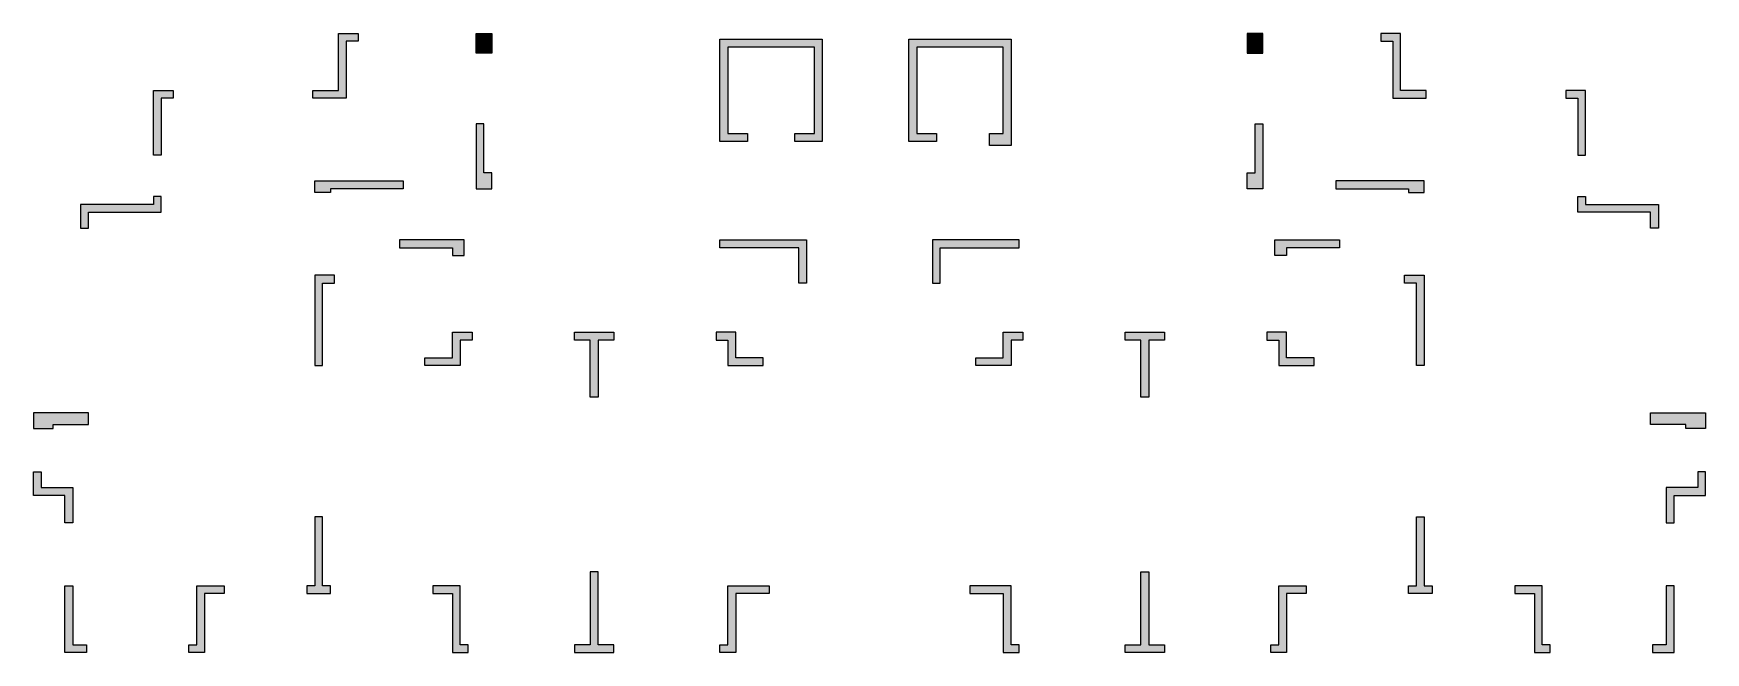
# Model space of a CAD drawing. Extents: x -150 to 42350, y 0 to 15750.
import ezdxf

# ---------------------------------------------------------------- set-up
doc = ezdxf.new("R2010")
doc.units = 0
doc.header["$LTSCALE"] = 1000
doc.layers.add('S-COLU-HATCH', color=30, linetype='CONTINUOUS')
doc.layers.add('S-WALL-LINE1', color=12, linetype='CONTINUOUS')

msp = doc.modelspace()

# ---------------------------------------------------------------- hatches: boundary and pattern name
at = {"layer": 'S-COLU-HATCH'}
h = msp.add_hatch(color=0, dxfattribs=at)
h.dxf.hatch_style = 1
h.paths.add_polyline_path([(7800, 14100), (6950, 14100), (6950, 14300), (7600, 14300), (7600, 15750), (8100, 15750), (8100, 15550), (7800, 15550)])
h = msp.add_hatch(color=0, dxfattribs=at)
h.dxf.hatch_style = 1
h.paths.add_polyline_path([(11500, 15750), (11500, 15250), (11100, 15250), (11100, 15750)])
h = msp.add_hatch(color=0, dxfattribs=at)
h.dxf.hatch_style = 1
h.paths.add_polyline_path([(30700, 15750), (30700, 15250), (31100, 15250), (31100, 15750)])
h = msp.add_hatch(color=0, dxfattribs=at)
h.dxf.hatch_style = 1
h.paths.add_polyline_path([(34400, 14100), (35250, 14100), (35250, 14300), (34600, 14300), (34600, 15750), (34100, 15750), (34100, 15550), (34400, 15550)])
h = msp.add_hatch(color=0, dxfattribs=at)
h.dxf.hatch_style = 1
h.paths.add_polyline_path([(19700, 15400), (17500, 15400), (17500, 13200), (18000, 13200), (18000, 13000), (17300, 13000), (17300, 15600), (19900, 15600), (19900, 13200), (19900, 13000), (19200, 13000), (19200, 13200), (19700, 13200)])
h = msp.add_hatch(color=0, dxfattribs=at)
h.dxf.hatch_style = 1
h.paths.add_polyline_path([(22100, 15600), (24700, 15600), (24700, 12900), (24150, 12900), (24150, 13200), (24500, 13200), (24500, 15400), (22300, 15400), (22300, 13200), (22800, 13200), (22800, 13000), (22100, 13000)])
h = msp.add_hatch(color=0, dxfattribs=at)
h.dxf.hatch_style = 1
h.paths.add_polyline_path([(2900, 12650), (2900, 14300), (3400, 14300), (3400, 14100), (3100, 14100), (3100, 12650)])
h = msp.add_hatch(color=0, dxfattribs=at)
h.dxf.hatch_style = 1
h.paths.add_polyline_path([(39300, 12650), (39300, 14300), (38800, 14300), (38800, 14100), (39100, 14100), (39100, 12650)])
h = msp.add_hatch(color=0, dxfattribs=at)
h.dxf.hatch_style = 1
h.paths.add_polyline_path([(11300, 13450), (11100, 13450), (11100, 11800), (11500, 11800), (11500, 12200), (11300, 12200)])
h = msp.add_hatch(color=0, dxfattribs=at)
h.dxf.hatch_style = 1
h.paths.add_polyline_path([(30900, 13450), (31100, 13450), (31100, 11800), (30700, 11800), (30700, 12200), (30900, 12200)])
h = msp.add_hatch(color=0, dxfattribs=at)
h.dxf.hatch_style = 1
h.paths.add_polyline_path([(7600, 12000), (7800, 12000), (9250, 12000), (9250, 11800), (7400, 11800), (7400, 11700), (7000, 11700), (7000, 12000)])
h = msp.add_hatch(color=0, dxfattribs=at)
h.dxf.hatch_style = 1
h.paths.add_polyline_path([(34600, 12000), (34400, 12000), (32950, 12000), (32950, 11800), (34800, 11800), (34800, 11700), (35200, 11700), (35200, 12000)])
h = msp.add_hatch(color=0, dxfattribs=at)
h.dxf.hatch_style = 1
h.paths.add_polyline_path([(2900, 11600), (2900, 11400), (1050, 11400), (1050, 10800), (1250, 10800), (1250, 11200), (3100, 11200), (3100, 11600)])
h = msp.add_hatch(color=0, dxfattribs=at)
h.dxf.hatch_style = 1
h.paths.add_polyline_path([(39300, 11600), (39300, 11400), (41150, 11400), (41150, 10800), (40950, 10800), (40950, 11200), (39100, 11200), (39100, 11600)])
h = msp.add_hatch(color=0, dxfattribs=at)
h.dxf.hatch_style = 1
h.paths.add_polyline_path([(10500, 10300), (10500, 10100), (10800, 10100), (10800, 10500), (9150, 10500), (9150, 10300)])
h = msp.add_hatch(color=0, dxfattribs=at)
h.dxf.hatch_style = 1
h.paths.add_polyline_path([(19300, 10300), (17300, 10300), (17300, 10500), (19500, 10500), (19500, 9400), (19300, 9400)])
h = msp.add_hatch(color=0, dxfattribs=at)
h.dxf.hatch_style = 1
h.paths.add_polyline_path([(22900, 10300), (24900, 10300), (24900, 10500), (22700, 10500), (22700, 9400), (22900, 9400)])
h = msp.add_hatch(color=0, dxfattribs=at)
h.dxf.hatch_style = 1
h.paths.add_polyline_path([(31700, 10300), (31700, 10100), (31400, 10100), (31400, 10500), (33050, 10500), (33050, 10300)])
h = msp.add_hatch(color=0, dxfattribs=at)
h.dxf.hatch_style = 1
h.paths.add_polyline_path([(7500, 9600), (7000, 9600), (7000, 7300), (7200, 7300), (7200, 9400), (7500, 9400)])
h = msp.add_hatch(color=0, dxfattribs=at)
h.dxf.hatch_style = 1
h.paths.add_polyline_path([(34700, 9600), (35200, 9600), (35200, 7300), (35000, 7300), (35000, 9400), (34700, 9400)])
h = msp.add_hatch(color=0, dxfattribs=at)
h.dxf.hatch_style = 1
h.paths.add_polyline_path([(9800, 7500), (10500, 7500), (10500, 8150), (11000, 8150), (11000, 7950), (10700, 7950), (10700, 7300), (9800, 7300)])
h = msp.add_hatch(color=0, dxfattribs=at)
h.dxf.hatch_style = 1
h.paths.add_polyline_path([(14000, 7950), (13600, 7950), (13600, 8150), (14600, 8150), (14600, 7950), (14200, 7950), (14200, 6500), (14000, 6500)])
h = msp.add_hatch(color=0, dxfattribs=at)
h.dxf.hatch_style = 1
h.paths.add_polyline_path([(18400, 7500), (17700, 7500), (17700, 8150), (17200, 8150), (17200, 7950), (17500, 7950), (17500, 7300), (18400, 7300)])
h = msp.add_hatch(color=0, dxfattribs=at)
h.dxf.hatch_style = 1
h.paths.add_polyline_path([(23800, 7500), (24500, 7500), (24500, 8150), (25000, 8150), (25000, 7950), (24700, 7950), (24700, 7300), (23800, 7300)])
h = msp.add_hatch(color=0, dxfattribs=at)
h.dxf.hatch_style = 1
h.paths.add_polyline_path([(28000, 7950), (27600, 7950), (27600, 8150), (28600, 8150), (28600, 7950), (28200, 7950), (28200, 6500), (28000, 6500)])
h = msp.add_hatch(color=0, dxfattribs=at)
h.dxf.hatch_style = 1
h.paths.add_polyline_path([(32400, 7500), (31700, 7500), (31700, 8150), (31200, 8150), (31200, 7950), (31500, 7950), (31500, 7300), (32400, 7300)])
h = msp.add_hatch(color=0, dxfattribs=at)
h.dxf.hatch_style = 1
h.paths.add_polyline_path([(350, 5700), (350, 5800), (1250, 5800), (1250, 6100), (-150, 6100), (-150, 5700)])
h = msp.add_hatch(color=0, dxfattribs=at)
h.dxf.hatch_style = 1
h.paths.add_polyline_path([(41850, 5700), (41850, 5800), (40950, 5800), (40950, 6100), (42350, 6100), (42350, 5700)])
h = msp.add_hatch(color=0, dxfattribs=at)
h.dxf.hatch_style = 1
h.paths.add_polyline_path([(50, 4600), (50, 4200), (850, 4200), (850, 3300), (650, 3300), (650, 4000), (-150, 4000), (-150, 4600)])
h = msp.add_hatch(color=0, dxfattribs=at)
h.dxf.hatch_style = 1
h.paths.add_polyline_path([(42150, 4600), (42150, 4200), (41350, 4200), (41350, 3300), (41550, 3300), (41550, 4000), (42350, 4000), (42350, 4600)])
h = msp.add_hatch(color=0, dxfattribs=at)
h.dxf.hatch_style = 1
h.paths.add_polyline_path([(7000, 1700), (6800, 1700), (6800, 1500), (7400, 1500), (7400, 1700), (7200, 1700), (7200, 3450), (7000, 3450)])
h = msp.add_hatch(color=0, dxfattribs=at)
h.dxf.hatch_style = 1
h.paths.add_polyline_path([(35200, 1700), (35400, 1700), (35400, 1500), (34800, 1500), (34800, 1700), (35000, 1700), (35000, 3450), (35200, 3450)])
h = msp.add_hatch(color=0, dxfattribs=at)
h.dxf.hatch_style = 1
h.paths.add_polyline_path([(1200, 200), (1200, 0), (650, 0), (650, 1700), (850, 1700), (850, 200)])
h = msp.add_hatch(color=0, dxfattribs=at)
h.dxf.hatch_style = 1
h.paths.add_polyline_path([(3800, 200), (4000, 200), (4000, 1700), (4700, 1700), (4700, 1500), (4200, 1500), (4200, 0), (3800, 0)])
h = msp.add_hatch(color=0, dxfattribs=at)
h.dxf.hatch_style = 1
h.paths.add_polyline_path([(10900, 200), (10700, 200), (10700, 1700), (10000, 1700), (10000, 1500), (10500, 1500), (10500, 0), (10900, 0)])
h = msp.add_hatch(color=0, dxfattribs=at)
h.dxf.hatch_style = 1
h.paths.add_polyline_path([(14000, 200), (13600, 200), (13600, 0), (14600, 0), (14600, 200), (14200, 200), (14200, 2050), (14000, 2050)])
h = msp.add_hatch(color=0, dxfattribs=at)
h.dxf.hatch_style = 1
h.paths.add_polyline_path([(17300, 200), (17500, 200), (17500, 1700), (18550, 1700), (18550, 1500), (17700, 1500), (17700, 0), (17300, 0)])
h = msp.add_hatch(color=0, dxfattribs=at)
h.dxf.hatch_style = 1
h.paths.add_polyline_path([(24900, 200), (24700, 200), (24700, 1700), (23650, 1700), (23650, 1500), (24500, 1500), (24500, 0), (24900, 0)])
h = msp.add_hatch(color=0, dxfattribs=at)
h.dxf.hatch_style = 1
h.paths.add_polyline_path([(28200, 200), (28600, 200), (28600, 0), (27600, 0), (27600, 200), (28000, 200), (28000, 2050), (28200, 2050)])
h = msp.add_hatch(color=0, dxfattribs=at)
h.dxf.hatch_style = 1
h.paths.add_polyline_path([(31300, 200), (31500, 200), (31500, 1700), (32200, 1700), (32200, 1500), (31700, 1500), (31700, 0), (31300, 0)])
h = msp.add_hatch(color=0, dxfattribs=at)
h.dxf.hatch_style = 1
h.paths.add_polyline_path([(38400, 200), (38200, 200), (38200, 1700), (37500, 1700), (37500, 1500), (38000, 1500), (38000, 0), (38400, 0)])
h = msp.add_hatch(color=0, dxfattribs=at)
h.dxf.hatch_style = 1
h.paths.add_polyline_path([(41000, 200), (41000, 0), (41550, 0), (41550, 1700), (41350, 1700), (41350, 200)])

# ---------------------------------------------------------------- linework, layer by layer
at = {"layer": 'S-WALL-LINE1', "linetype": 'ByBlock'}
for points in [[(7800, 14100), (6950, 14100), (6950, 14300), (7600, 14300), (7600, 15750), (8100, 15750), (8100, 15550), (7800, 15550)], [(11500, 15750), (11500, 15250), (11100, 15250), (11100, 15750)], [(30700, 15750), (30700, 15250), (31100, 15250), (31100, 15750)], [(34400, 14100), (35250, 14100), (35250, 14300), (34600, 14300), (34600, 15750), (34100, 15750), (34100, 15550), (34400, 15550)], [(19900, 15600), (19900, 13200), (19900, 13200), (19900, 13000), (19200, 13000), (19200, 13200), (19700, 13200), (19700, 15400), (17500, 15400), (17500, 13200), (18000, 13200), (18000, 13000), (17300, 13000), (17300, 15600)], [(22100, 15600), (24700, 15600), (24700, 12900), (24150, 12900), (24150, 13200), (24500, 13200), (24500, 15400), (22300, 15400), (22300, 13200), (22800, 13200), (22800, 13000), (22100, 13000)], [(2900, 12650), (2900, 14300), (3400, 14300), (3400, 14100), (3100, 14100), (3100, 12650)], [(39300, 12650), (39300, 14300), (38800, 14300), (38800, 14100), (39100, 14100), (39100, 12650)], [(11300, 13450), (11100, 13450), (11100, 11800), (11500, 11800), (11500, 12200), (11300, 12200)], [(30900, 13450), (31100, 13450), (31100, 11800), (30700, 11800), (30700, 12200), (30900, 12200)], [(7600, 12000), (7800, 12000), (9250, 12000), (9250, 11800), (7400, 11800), (7400, 11700), (7000, 11700), (7000, 12000)], [(34600, 12000), (34400, 12000), (32950, 12000), (32950, 11800), (34800, 11800), (34800, 11700), (35200, 11700), (35200, 12000)], [(2900, 11600), (2900, 11400), (1050, 11400), (1050, 10800), (1250, 10800), (1250, 11200), (3100, 11200), (3100, 11600)], [(39300, 11600), (39300, 11400), (41150, 11400), (41150, 10800), (40950, 10800), (40950, 11200), (39100, 11200), (39100, 11600)], [(10500, 10300), (10500, 10100), (10800, 10100), (10800, 10500), (9150, 10500), (9150, 10300)], [(19300, 10300), (17300, 10300), (17300, 10500), (19500, 10500), (19500, 9400), (19300, 9400)], [(22900, 10300), (24900, 10300), (24900, 10500), (22700, 10500), (22700, 9400), (22900, 9400)], [(31700, 10300), (31700, 10100), (31400, 10100), (31400, 10500), (33050, 10500), (33050, 10300)], [(7500, 9600), (7000, 9600), (7000, 7300), (7200, 7300), (7200, 9400), (7500, 9400)], [(34700, 9600), (35200, 9600), (35200, 7300), (35000, 7300), (35000, 9400), (34700, 9400)], [(9800, 7500), (10500, 7500), (10500, 8150), (11000, 8150), (11000, 7950), (10700, 7950), (10700, 7300), (9800, 7300)], [(14000, 7950), (13600, 7950), (13600, 8150), (14600, 8150), (14600, 7950), (14200, 7950), (14200, 6500), (14000, 6500)], [(18400, 7500), (17700, 7500), (17700, 8150), (17200, 8150), (17200, 7950), (17500, 7950), (17500, 7300), (18400, 7300)], [(23800, 7500), (24500, 7500), (24500, 8150), (25000, 8150), (25000, 7950), (24700, 7950), (24700, 7300), (23800, 7300)], [(28000, 7950), (27600, 7950), (27600, 8150), (28600, 8150), (28600, 7950), (28200, 7950), (28200, 6500), (28000, 6500)], [(32400, 7500), (31700, 7500), (31700, 8150), (31200, 8150), (31200, 7950), (31500, 7950), (31500, 7300), (32400, 7300)], [(350, 5700), (350, 5800), (1250, 5800), (1250, 6100), (-150, 6100), (-150, 5700)], [(41850, 5700), (41850, 5800), (40950, 5800), (40950, 6100), (42350, 6100), (42350, 5700)], [(50, 4600), (50, 4200), (850, 4200), (850, 3300), (650, 3300), (650, 4000), (-150, 4000), (-150, 4600)], [(42150, 4600), (42150, 4200), (41350, 4200), (41350, 3300), (41550, 3300), (41550, 4000), (42350, 4000), (42350, 4600)], [(7000, 1700), (6800, 1700), (6800, 1500), (7400, 1500), (7400, 1700), (7200, 1700), (7200, 3450), (7000, 3450)], [(35200, 1700), (35400, 1700), (35400, 1500), (34800, 1500), (34800, 1700), (35000, 1700), (35000, 3450), (35200, 3450)], [(1200, 200), (1200, 0), (650, 0), (650, 1700), (850, 1700), (850, 200)], [(3800, 200), (4000, 200), (4000, 1700), (4700, 1700), (4700, 1500), (4200, 1500), (4200, 0), (3800, 0)], [(10900, 200), (10700, 200), (10700, 1700), (10000, 1700), (10000, 1500), (10500, 1500), (10500, 0), (10900, 0)], [(14000, 200), (13600, 200), (13600, 0), (14600, 0), (14600, 200), (14200, 200), (14200, 2050), (14000, 2050)], [(17300, 200), (17500, 200), (17500, 1700), (18550, 1700), (18550, 1500), (17700, 1500), (17700, 0), (17300, 0)], [(24900, 200), (24700, 200), (24700, 1700), (23650, 1700), (23650, 1500), (24500, 1500), (24500, 0), (24900, 0)], [(28200, 200), (28600, 200), (28600, 0), (27600, 0), (27600, 200), (28000, 200), (28000, 2050), (28200, 2050)], [(31300, 200), (31500, 200), (31500, 1700), (32200, 1700), (32200, 1500), (31700, 1500), (31700, 0), (31300, 0)], [(38400, 200), (38200, 200), (38200, 1700), (37500, 1700), (37500, 1500), (38000, 1500), (38000, 0), (38400, 0)], [(41000, 200), (41000, 0), (41550, 0), (41550, 1700), (41350, 1700), (41350, 200)]]:
    msp.add_lwpolyline(points, close=True, dxfattribs=at)

doc.saveas('drawing.dxf')
